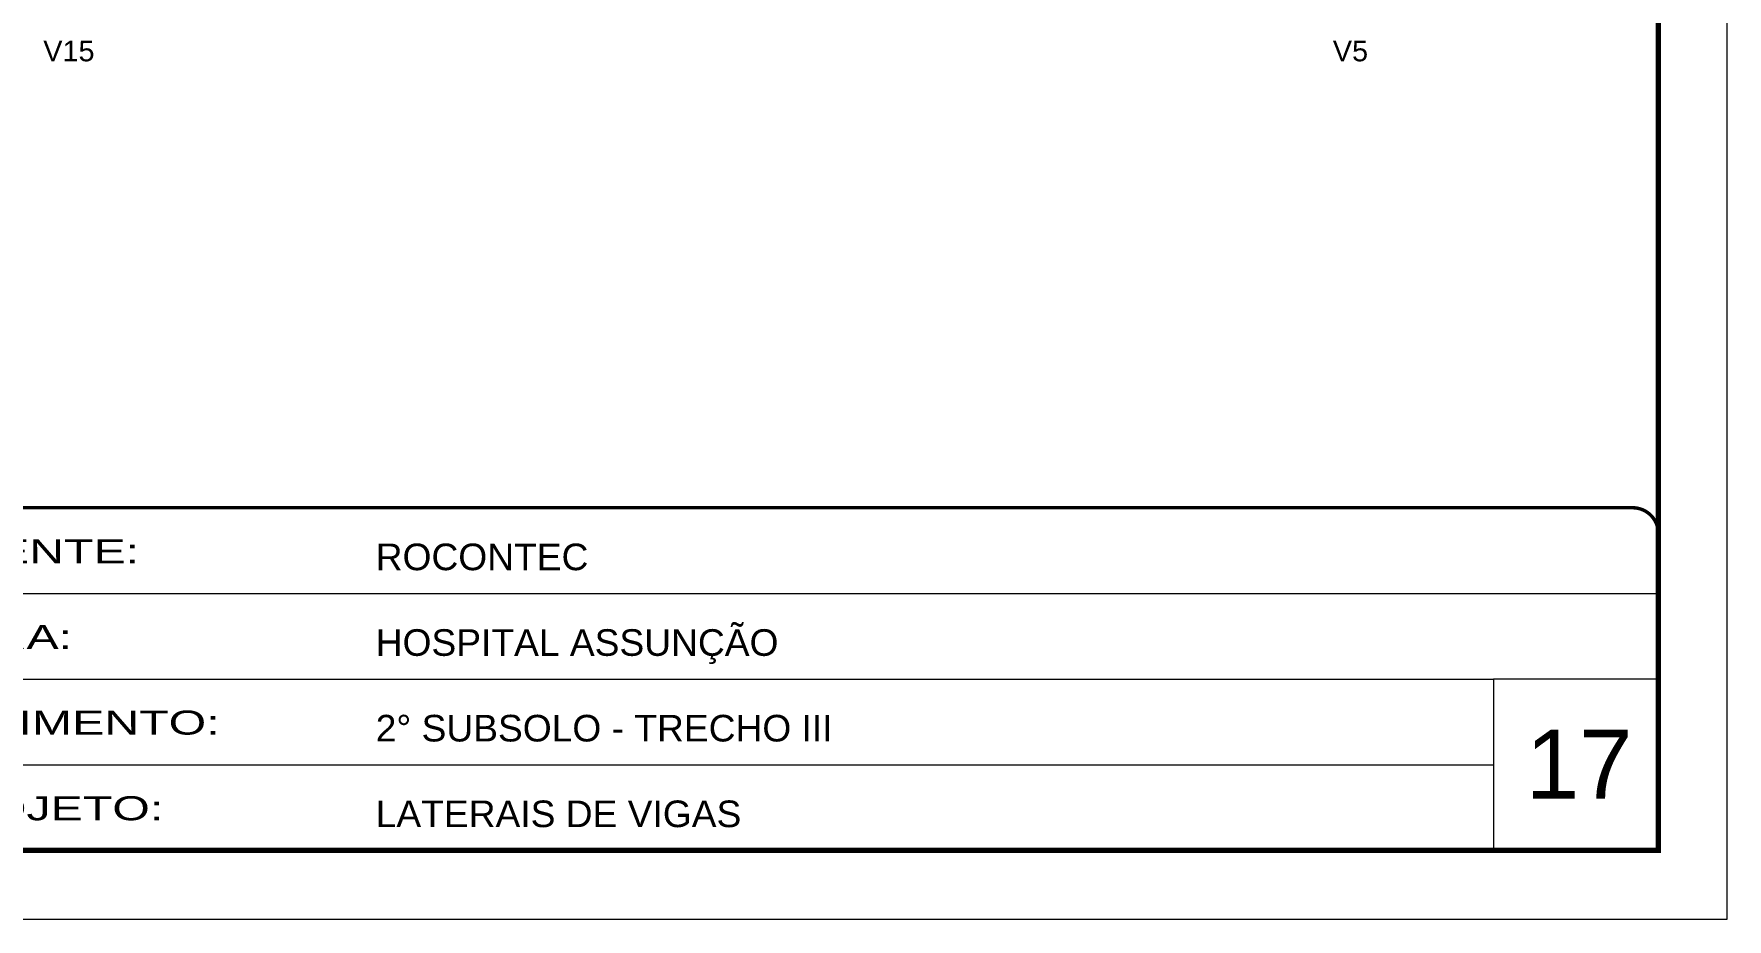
# Model space of a CAD drawing. Extents: x 137137 to 143418, y 10464 to 34486.
# Drawn here: x 137637 to 138622, y 28841 to 29356 of the extents above; entities that cross this region are included whole.
import ezdxf

# ---------------------------------------------------------------- set-up
doc = ezdxf.new("R2010")
doc.units = 0
doc.linetypes.add('CONTINUO', pattern=[0])
doc.linetypes.add('DASHED', pattern=[0.75, 0.5, -0.25])
doc.layers.add('5', color=5, linetype='Continuous')
for name, color, linetype, lineweight in [('CARIMBO', 255, 'Continuous', 9), ('Folhas', 255, 'Continuous', 9), ('SARRAFO DE PRESSAO', 251, 'DASHED', 9)]:
    doc.layers.add(name, color=color, linetype=linetype, lineweight=lineweight)
doc.styles.add('ARIAL', font='arial.ttf')
doc.styles.get("Standard").update_dxf_attribs({"font": 'arial.ttf'})
doc.styles.add('Tecnologia', font='')
doc.styles.get('Tecnologia').set_extended_font_data('Forgotten Futurist')

# ---------------------------------------------------------------- blocks, each defined once
blk = doc.blocks.new('9999999999')
at = {"color": 30, "linetype": 'CONTINUO'}
for p, q in [((98564.56, 34379.64), (99583.98, 34379.64)), ((98564.56, 34329.83), (99487.98, 34329.83)), ((99583.98, 34329.83), (99487.98, 34329.83)), ((99487.98, 34329.83), (99487.98, 34230.21)), ((98564.56, 34280.02), (99487.98, 34280.02))]:
    blk.add_line(p, q, dxfattribs=at)
at = {"color": 30, "linetype": 'CONTINUO', "const_width": 2}
blk.add_lwpolyline([(99583.98, 34230.21), (99583.98, 34414.45, 0.414214), (99568.98, 34429.45), (98228.98, 34429.45, 0.414214), (98213.98, 34414.45), (98213.98, 34245.21, 0.414214), (98228.98, 34230.21), (99583.98, 34230.21)], format="xyb", dxfattribs=at)
at = {"layer": 'Folhas'}
blk.add_lwpolyline([(98138.98, 34190.21), (99623.98, 34190.21), (99623.98, 35240.21), (98138.98, 35240.21)], close=True, dxfattribs=at)
at = {"layer": 'Folhas', "color": 30, "const_width": 3}
blk.add_lwpolyline([(98213.98, 34230.21), (99583.98, 34230.21), (99583.98, 35200.21), (98213.98, 35200.21)], close=True, dxfattribs=at)
at = {"color": 7, "linetype": 'Continuous', "ltscale": 5, "style": 'ARIAL'}
for s, height, p in [('ROCONTEC', 15.483, (98837.68, 34393.13)), ('HOSPITAL ASSUNÇÃO', 15.4829, (98837.68, 34343.32)), ('2° SUBSOLO - TRECHO III', 15.4829, (98837.68, 34293.51)), ('LATERAIS DE VIGAS', 15.4829, (98837.68, 34243.7))]:
    blk.add_text(s, height=height, dxfattribs=at).set_placement(p)
at = {"layer": 'Folhas', "color": 7, "style": 'Tecnologia', "width": 1.5}
for s, p in [('CLIENTE:', (98573.65, 34397.17)), ('OBRA:', (98573.65, 34347.31)), ('PAVIMENTO:', (98573.65, 34297.5)), ('PROJETO:', (98573.65, 34247.69))]:
    blk.add_text(s, height=14, dxfattribs=at).set_placement(p)

msp = doc.modelspace()

# ---------------------------------------------------------------- block references
at = {"layer": 'SARRAFO DE PRESSAO', "color": 6, "linetype": 'ByBlock'}
msp.add_blockref('9999999999', (38998.31, -5348.73), dxfattribs=at)

# ---------------------------------------------------------------- texts
at = {"layer": '5', "linetype": 'Continuous'}
for s, p in [('V15', (137642.57, 29340.35)), ('V5', (138392.88, 29340.35))]:
    msp.add_text(s, height=12, rotation=359.99996, dxfattribs=at).set_placement(p)
at = {"layer": 'CARIMBO', "style": 'ARIAL'}
msp.add_text('17', height=40, dxfattribs=at).set_placement((138505.15, 28911.62))

doc.saveas('drawing.dxf')
